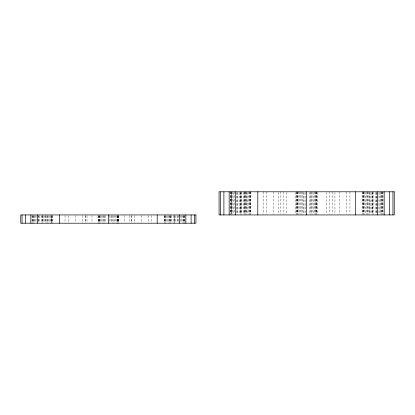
<?xml version="1.0" encoding="UTF-8"?>
<svg xmlns="http://www.w3.org/2000/svg" width="415" height="415" viewBox="0 0 415 415"><rect width="100%" height="100%" fill="white"/><g stroke="black" fill="none" stroke-linecap="round" stroke-linejoin="round"><path stroke-width="0.31" stroke-dasharray="2.08 1.56" d="M383.009 191.797L383.009 214.296M382.796 191.797L382.796 214.296M382.324 191.797L382.324 214.296M381.852 191.797L381.857 214.296M381.639 191.797L381.639 214.296M380.892 191.797L380.892 214.296M380.01 192.441L380.01 214.296M379.004 192.441L379.004 214.296M377.111 192.441L377.111 214.296M376.405 192.441L376.405 214.296M376.286 192.441L376.286 214.296M375.404 192.441L375.404 214.296M373.697 191.797L373.697 214.296M372.841 191.797L372.841 214.296M372.737 192.441L372.769 214.296M372.608 192.441L372.608 214.296M371.83 192.441L371.83 214.296M370.123 192.441L370.123 214.296M369.241 192.441L369.241 214.296M369.132 191.797L369.132 214.296M368.416 191.797L368.416 214.296M367.643 191.797L367.643 214.296M367.477 191.797L367.477 214.296M366.528 191.797L366.528 214.296M365.522 192.441L365.522 214.296M364.635 191.797L364.64 214.296M363.888 191.797L363.893 214.296M363.675 191.797L363.675 214.296M363.203 191.797L363.203 214.296M362.736 191.797L362.736 214.296M362.518 191.797L362.518 214.296M349.959 191.797L349.959 214.296M346.758 191.797L346.758 214.296M339.714 191.797L339.714 214.296M334.921 192.441L334.921 214.296M332.669 191.797L332.669 214.296M329.463 191.797L329.463 214.296M326.641 192.441L326.641 214.296M317.657 192.441L317.657 214.296M316.904 191.797L316.904 214.296M316.692 191.797L316.692 214.296M316.22 191.797L316.22 214.296M315.748 191.797L315.748 214.296M315.535 191.797L315.535 214.296M314.788 191.797L314.788 214.296M313.906 192.441L313.906 214.296M312.9 191.797L312.9 214.296M311.784 191.797L311.784 214.296M311.006 192.441L311.006 214.296M310.181 191.797L310.181 214.296M309.3 192.441L309.3 214.296M305.725 192.441L305.725 214.296M304.019 192.441L304.019 214.296M303.137 192.441L303.137 214.296M302.312 191.797L302.312 214.296M301.534 191.797L301.534 214.296M300.419 191.797L300.419 214.296M299.412 191.797L299.412 214.296M298.53 191.797L298.53 214.296M297.783 191.797L297.783 214.296M297.571 191.797L297.571 214.296M297.099 191.797L297.099 214.296M296.626 191.797L296.626 214.296M296.414 191.797L296.414 214.296M295.662 192.441L295.662 214.296M286.677 192.441L286.677 214.296M283.855 191.797L283.855 214.296M280.618 191.797L280.649 214.296M278.398 192.441L278.398 214.296M273.604 191.797L273.604 214.296M266.56 191.797L266.56 214.296M263.359 191.797L263.359 214.296M250.8 191.797L250.8 214.296M250.587 191.797L250.587 214.296M250.115 191.797L250.115 214.296M249.643 191.797L249.643 214.296M249.425 191.797L249.431 214.296M248.678 191.797L248.684 214.296M247.802 192.441L247.802 214.296M246.795 191.797L246.79 214.296M246.702 192.441L246.702 214.296M245.841 191.797L245.841 214.296M245.675 191.797L245.675 214.296M244.902 192.441L244.902 214.296M244.191 191.797L244.191 214.296M244.077 191.797L244.077 214.296M243.195 192.441L243.195 214.296M241.732 192.441L241.732 214.296M241.489 191.797L241.489 214.296M240.633 191.797L240.633 214.296M240.529 192.441L240.555 214.296M240.394 192.441L240.394 214.296M239.616 192.441L239.616 214.296M237.914 192.441L237.914 214.296M237.032 192.441L237.032 214.296M236.918 192.441L236.918 214.296M234.314 191.797L234.314 214.296M233.308 192.441L233.308 214.296M232.426 191.797L232.426 214.296M231.679 192.441L231.679 214.296L231.679 191.797M231.461 191.797L231.466 214.296M230.994 191.797L230.994 214.296M230.522 191.797L230.522 214.296M230.309 191.797L230.309 214.296M184.696 215.577L184.696 223.203M184.478 215.577L184.478 223.203M184.006 215.577L184.011 223.203M183.534 215.577L183.539 223.203M183.321 215.577L183.321 223.203M182.574 215.577L182.574 223.203M181.692 215.577L181.692 222.57M180.686 215.577L180.686 222.57M178.087 215.577L178.087 222.57M177.968 215.577L177.968 222.57M177.086 215.577L177.086 222.57M175.379 215.577L175.379 222.57M174.45 223.203L174.45 215.577L174.425 222.57M174.29 215.577L174.29 223.203M173.512 215.577L173.512 223.203M171.805 215.577L171.805 222.57M170.923 215.577L170.923 223.203M170.814 215.577L170.814 223.203M170.098 215.577L170.098 222.57M169.325 215.577L169.325 223.203M169.159 215.577L169.159 223.203M168.21 215.577L168.21 223.203M167.204 215.577L167.204 222.57M166.316 215.577L166.322 223.203M165.575 215.577L165.575 223.203M165.357 215.577L165.357 223.203M164.885 215.577L164.885 223.203M164.418 215.577L164.418 223.203M164.2 215.577L164.2 223.203M151.641 215.577L151.641 223.203M148.44 215.577L148.44 223.203M141.396 215.577L141.396 223.203M134.351 215.577L134.351 223.203M131.477 215.577L131.477 222.57M131.15 215.577L131.15 223.203M129.662 215.577L129.662 222.57M124.702 215.577L124.702 222.57M118.586 215.577L118.586 223.203M118.374 215.577L118.374 223.203M118.259 215.577L118.259 222.57M117.902 215.577L117.902 223.203M117.429 215.577L117.429 223.203M117.346 215.577L117.346 222.57M117.217 215.577L117.217 223.203M116.47 215.577L116.47 223.203M115.588 215.577L115.588 222.57M114.582 215.577L114.582 223.203M113.466 215.577L113.466 223.203M112.688 215.577L112.688 223.203M111.863 215.577L111.863 222.57M110.981 215.577L110.981 222.57M109.275 215.577L109.275 222.57M105.701 215.577L105.701 222.57M104.819 215.577L104.819 223.203M103.994 215.577L103.994 222.57M103.221 215.577L103.221 223.203M102.1 215.577L102.1 223.203M101.099 215.577L101.094 222.57M100.212 215.577L100.212 223.203M99.465 215.577L99.465 223.203M99.335 215.577L99.335 222.57M99.252 215.577L99.252 223.203M98.78 215.577L98.78 223.203M98.308 215.577L98.308 223.203M98.096 215.577L98.096 223.203M91.98 215.577L91.98 222.57M87.02 215.577L87.02 222.57M85.537 215.577L85.537 223.203M85.205 215.577L85.205 222.57M82.331 215.577L82.331 223.203M75.286 215.577L75.286 222.57M68.247 215.577L68.247 223.203M65.041 215.577L65.041 223.203M52.482 215.577L52.482 223.203M52.269 215.577L52.269 223.203M51.797 215.577L51.797 223.203M51.325 223.203L51.325 215.577L51.325 222.57M51.112 215.577L51.112 223.203M50.365 215.577L50.365 223.203M49.478 215.577L49.484 222.57M48.477 215.577L48.477 223.203M47.528 215.577L47.528 223.203M47.357 215.577L47.357 223.203M46.584 215.577L46.584 223.203M45.873 215.577L45.873 223.203M45.759 215.577L45.759 222.57M44.877 215.577L44.877 222.57M43.17 215.577L43.17 222.57M42.314 215.577L42.314 222.57M42.237 215.577L42.237 223.203M42.076 215.577L42.076 223.203M41.303 215.577L41.303 223.203M39.596 215.577L39.596 222.57M38.714 215.577L38.714 222.57M38.6 215.577L38.6 222.57M37.89 215.577L37.89 222.57M35.996 215.577L35.996 222.57M34.99 215.577L34.99 222.57M34.108 215.577L34.108 223.203M33.361 215.577L33.361 223.203M33.148 215.577L33.148 223.203M32.676 215.577L32.676 223.203M32.204 215.577L32.204 223.203M31.991 215.577L31.991 223.203"/><path stroke-width="0.62" d="M392.953 191.797L392.953 214.939M389.42 191.797L389.42 214.939M384.166 191.797L384.166 214.939M377.723 191.797L377.723 214.939M355.515 191.797L355.515 214.939M306.659 191.797L306.659 214.939M257.803 191.797L257.803 214.939M235.596 191.797L235.596 214.939M229.153 191.797L229.153 214.939M223.898 191.797L223.898 214.939M220.365 191.797L220.365 214.939M194.64 214.939L194.64 223.203M191.102 214.939L191.102 223.203M185.853 214.939L185.853 223.203M179.405 214.939L179.405 223.203M157.197 214.939L157.197 223.203M108.341 214.939L108.341 223.203M59.485 214.939L59.485 223.203M37.277 214.939L37.277 223.203M30.835 214.939L30.835 223.203M25.58 214.939L25.58 223.203M22.047 214.939L22.047 223.203M394.25 191.797L219.068 191.797L219.068 214.939L394.25 214.939L394.25 191.797M195.932 214.939L20.75 214.939L20.75 223.203L195.932 223.203L195.932 214.939"/></g></svg>
